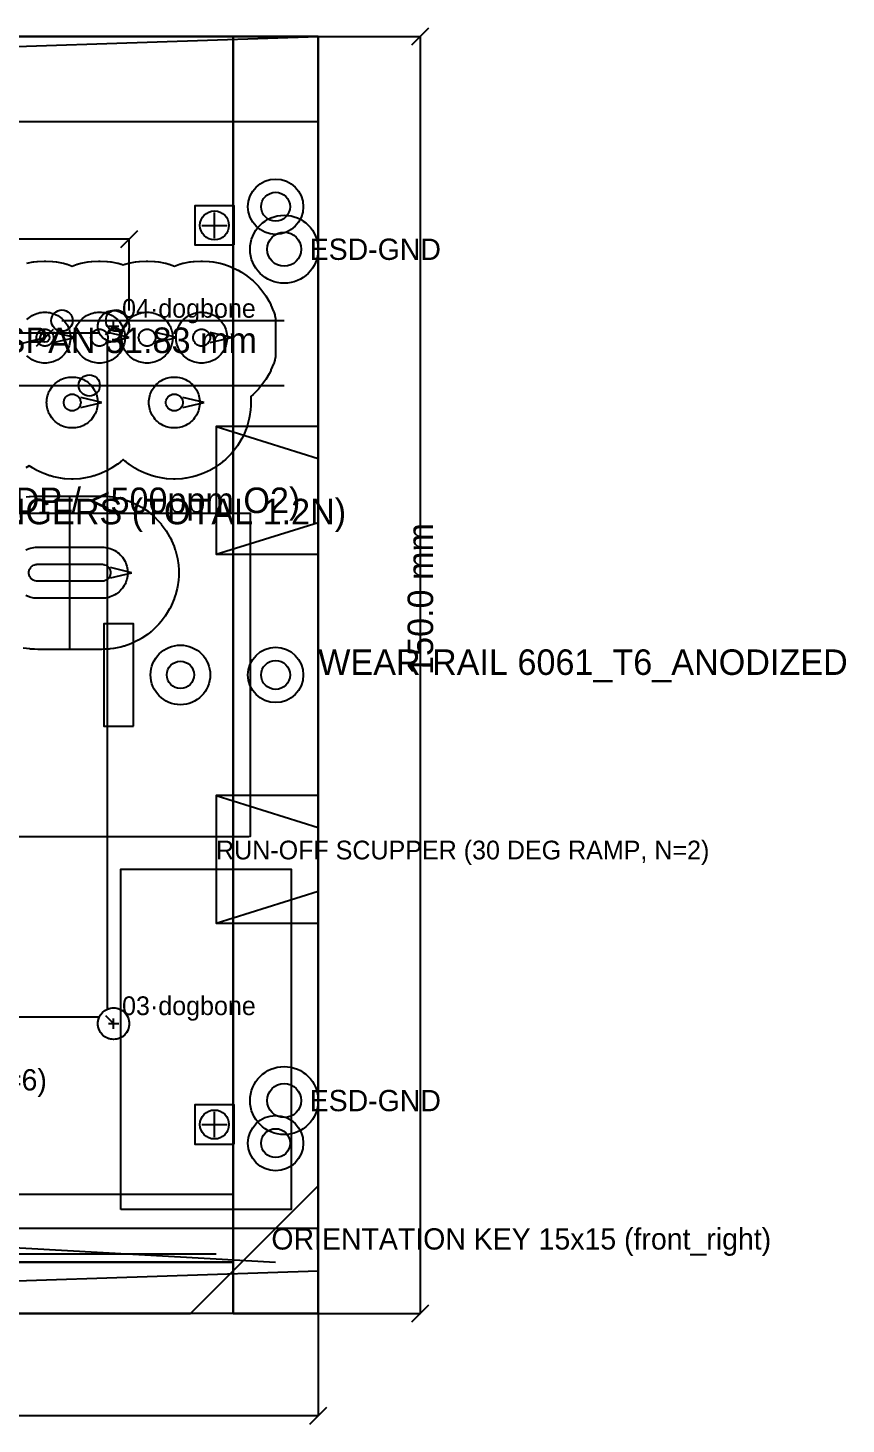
# Model space of a CAD drawing. Header units: metres. Extents: x -26 to 187, y -129 to 38.
# Drawn here: x 90.9 to 187, y -128 to 36 of the extents above; entities that cross this region are included whole.
import ezdxf

# ---------------------------------------------------------------- set-up
doc = ezdxf.new("R2010")
doc.units = ezdxf.units.M
for name, color, linetype in [('上锡区', 2, 'Continuous'), ('人机工程手柄', 3, 'Continuous'), ('刀路序号', 32, 'Continuous'), ('压扣压舌', 31, 'Continuous'), ('取手位', 3, 'Continuous'), ('定位销', 5, 'Continuous'), ('导流倒角', 14, 'Continuous'), ('嵌件螺母', 34, 'Continuous'), ('工程尺寸', 7, 'Continuous'), ('弹簧压针', 21, 'Continuous'), ('氮气保护', 130, 'Continuous'), ('沉板区', 1, 'Continuous'), ('沥锡导流', 42, 'Continuous'), ('治具外形', 8, 'Continuous'), ('测温孔', 140, 'Continuous'), ('清角刀路', 30, 'Continuous'), ('耐磨导轨', 4, 'Continuous'), ('配件层', 4, 'Continuous'), ('防呆切角', 33, 'Continuous'), ('防渣导流', 150, 'Continuous'), ('防静电接地', 6, 'Continuous')]:
    doc.layers.add(name, color=color, linetype=linetype)

msp = doc.modelspace()

# ---------------------------------------------------------------- linework, layer by layer
at = {"layer": '上锡区'}
for points in [[(93.9, -0.33), (93.9, -0.38), (93.9, -0.43), (93.89, -0.48), (93.85, -0.67), (93.84, -0.72), (93.82, -0.76), (93.8, -0.81), (93.78, -0.85), (93.67, -1.01), (93.64, -1.05), (93.61, -1.09), (93.57, -1.12), (93.49, -1.18), (93.45, -1.21), (93.41, -1.23), (93.37, -1.26), (93.19, -1.33), (93.14, -1.35), (93.09, -1.36), (93.05, -1.37), (93, -1.37), (92.8, -1.37), (92.75, -1.37), (92.71, -1.36), (92.66, -1.35), (92.61, -1.33), (92.43, -1.26), (92.39, -1.23), (92.35, -1.21), (92.31, -1.18), (92.23, -1.12), (92.19, -1.09), (92.16, -1.05), (92.13, -1.01), (92.02, -0.85), (92, -0.81), (91.98, -0.76), (91.96, -0.72), (91.95, -0.67), (91.91, -0.48), (91.9, -0.43), (91.9, -0.38), (91.9, -0.33), (91.91, -0.28), (91.95, -0.09), (91.96, -0.04), (91.98, 0), (92, 0.05), (92.02, 0.09), (92.13, 0.25), (92.16, 0.29), (92.19, 0.33), (92.23, 0.36), (92.31, 0.42), (92.35, 0.45), (92.39, 0.47), (92.43, 0.5), (92.61, 0.57), (92.66, 0.59), (92.71, 0.6), (92.75, 0.61), (92.8, 0.61), (93, 0.61), (93.05, 0.61), (93.09, 0.6), (93.14, 0.59), (93.19, 0.57), (93.37, 0.5), (93.41, 0.47), (93.45, 0.45), (93.49, 0.42), (93.57, 0.36), (93.61, 0.33), (93.64, 0.29), (93.67, 0.25), (93.78, 0.09), (93.8, 0.05), (93.82, 0), (93.84, -0.04), (93.85, -0.09), (93.89, -0.28), (93.9, -0.33)], [(100.3, -0.33), (100.3, -0.38), (100.3, -0.43), (100.29, -0.48), (100.25, -0.67), (100.24, -0.72), (100.22, -0.76), (100.2, -0.81), (100.18, -0.85), (100.07, -1.01), (100.04, -1.05), (100.01, -1.09), (99.97, -1.12), (99.89, -1.18), (99.85, -1.21), (99.81, -1.23), (99.77, -1.26), (99.59, -1.33), (99.54, -1.35), (99.49, -1.36), (99.45, -1.37), (99.4, -1.37), (99.2, -1.37), (99.15, -1.37), (99.11, -1.36), (99.06, -1.35), (99.01, -1.33), (98.83, -1.26), (98.79, -1.23), (98.75, -1.21), (98.71, -1.18), (98.63, -1.12), (98.59, -1.09), (98.56, -1.05), (98.53, -1.01), (98.42, -0.85), (98.4, -0.81), (98.38, -0.76), (98.36, -0.72), (98.35, -0.67), (98.31, -0.48), (98.3, -0.43), (98.3, -0.38), (98.3, -0.33), (98.31, -0.28), (98.35, -0.09), (98.36, -0.04), (98.38, 0), (98.4, 0.05), (98.42, 0.09), (98.53, 0.25), (98.56, 0.29), (98.59, 0.33), (98.63, 0.36), (98.71, 0.42), (98.75, 0.45), (98.79, 0.47), (98.83, 0.5), (99.01, 0.57), (99.06, 0.59), (99.11, 0.6), (99.15, 0.61), (99.2, 0.61), (99.4, 0.61), (99.45, 0.61), (99.49, 0.6), (99.54, 0.59), (99.59, 0.57), (99.77, 0.5), (99.81, 0.47), (99.85, 0.45), (99.89, 0.42), (99.97, 0.36), (100.01, 0.33), (100.04, 0.29), (100.07, 0.25), (100.18, 0.09), (100.2, 0.05), (100.22, 0), (100.24, -0.04), (100.25, -0.09), (100.29, -0.28), (100.3, -0.33)], [(105.9, -0.33), (105.9, -0.38), (105.9, -0.43), (105.89, -0.48), (105.85, -0.67), (105.84, -0.72), (105.82, -0.76), (105.8, -0.81), (105.78, -0.85), (105.67, -1.01), (105.64, -1.05), (105.61, -1.09), (105.57, -1.12), (105.49, -1.18), (105.45, -1.21), (105.41, -1.23), (105.37, -1.26), (105.19, -1.33), (105.14, -1.35), (105.09, -1.36), (105.05, -1.37), (105, -1.37), (104.8, -1.37), (104.75, -1.37), (104.71, -1.36), (104.66, -1.35), (104.61, -1.33), (104.43, -1.26), (104.39, -1.23), (104.35, -1.21), (104.31, -1.18), (104.23, -1.12), (104.19, -1.09), (104.16, -1.05), (104.13, -1.01), (104.02, -0.85), (104, -0.81), (103.98, -0.76), (103.96, -0.72), (103.95, -0.67), (103.91, -0.48), (103.9, -0.43), (103.9, -0.38), (103.9, -0.33), (103.91, -0.28), (103.95, -0.09), (103.96, -0.04), (103.98, 0), (104, 0.05), (104.02, 0.09), (104.13, 0.25), (104.16, 0.29), (104.19, 0.33), (104.23, 0.36), (104.31, 0.42), (104.35, 0.45), (104.39, 0.47), (104.43, 0.5), (104.61, 0.57), (104.66, 0.59), (104.71, 0.6), (104.75, 0.61), (104.8, 0.61), (105, 0.61), (105.05, 0.61), (105.09, 0.6), (105.14, 0.59), (105.19, 0.57), (105.37, 0.5), (105.41, 0.47), (105.45, 0.45), (105.49, 0.42), (105.57, 0.36), (105.61, 0.33), (105.64, 0.29), (105.67, 0.25), (105.78, 0.09), (105.8, 0.05), (105.82, 0), (105.84, -0.04), (105.85, -0.09), (105.89, -0.28), (105.9, -0.33)], [(112.3, -0.33), (112.3, -0.38), (112.3, -0.43), (112.29, -0.48), (112.25, -0.67), (112.24, -0.72), (112.22, -0.76), (112.2, -0.81), (112.18, -0.85), (112.07, -1.01), (112.04, -1.05), (112.01, -1.09), (111.97, -1.12), (111.89, -1.18), (111.85, -1.21), (111.81, -1.23), (111.77, -1.26), (111.59, -1.33), (111.54, -1.35), (111.49, -1.36), (111.45, -1.37), (111.4, -1.37), (111.2, -1.37), (111.15, -1.37), (111.11, -1.36), (111.06, -1.35), (111.01, -1.33), (110.83, -1.26), (110.79, -1.23), (110.75, -1.21), (110.71, -1.18), (110.63, -1.12), (110.59, -1.09), (110.56, -1.05), (110.53, -1.01), (110.42, -0.85), (110.4, -0.81), (110.38, -0.76), (110.36, -0.72), (110.35, -0.67), (110.31, -0.48), (110.3, -0.43), (110.3, -0.38), (110.3, -0.33), (110.31, -0.28), (110.35, -0.09), (110.36, -0.04), (110.38, 0), (110.4, 0.05), (110.42, 0.09), (110.53, 0.25), (110.56, 0.29), (110.59, 0.33), (110.63, 0.36), (110.71, 0.42), (110.75, 0.45), (110.79, 0.47), (110.83, 0.5), (111.01, 0.57), (111.06, 0.59), (111.11, 0.6), (111.15, 0.61), (111.2, 0.61), (111.4, 0.61), (111.45, 0.61), (111.49, 0.6), (111.54, 0.59), (111.59, 0.57), (111.77, 0.5), (111.81, 0.47), (111.85, 0.45), (111.89, 0.42), (111.97, 0.36), (112.01, 0.33), (112.04, 0.29), (112.07, 0.25), (112.18, 0.09), (112.2, 0.05), (112.22, 0), (112.24, -0.04), (112.25, -0.09), (112.29, -0.28), (112.3, -0.33)], [(97.1, -7.95), (97.1, -8), (97.1, -8.05), (97.09, -8.1), (97.05, -8.29), (97.04, -8.34), (97.02, -8.38), (97, -8.43), (96.98, -8.47), (96.87, -8.63), (96.84, -8.67), (96.81, -8.71), (96.77, -8.74), (96.69, -8.8), (96.65, -8.83), (96.61, -8.85), (96.57, -8.88), (96.39, -8.95), (96.34, -8.97), (96.29, -8.98), (96.25, -8.99), (96.2, -8.99), (96, -8.99), (95.95, -8.99), (95.91, -8.98), (95.86, -8.97), (95.81, -8.95), (95.63, -8.88), (95.59, -8.85), (95.55, -8.83), (95.51, -8.8), (95.43, -8.74), (95.39, -8.71), (95.36, -8.67), (95.33, -8.63), (95.22, -8.47), (95.2, -8.43), (95.18, -8.38), (95.16, -8.34), (95.15, -8.29), (95.11, -8.1), (95.1, -8.05), (95.1, -8), (95.1, -7.95), (95.11, -7.9), (95.15, -7.71), (95.16, -7.66), (95.18, -7.62), (95.2, -7.57), (95.22, -7.53), (95.33, -7.37), (95.36, -7.33), (95.39, -7.29), (95.43, -7.26), (95.51, -7.2), (95.55, -7.17), (95.59, -7.15), (95.63, -7.12), (95.81, -7.05), (95.86, -7.03), (95.91, -7.02), (95.95, -7.01), (96, -7.01), (96.2, -7.01), (96.25, -7.01), (96.29, -7.02), (96.34, -7.03), (96.39, -7.05), (96.57, -7.12), (96.61, -7.15), (96.65, -7.17), (96.69, -7.2), (96.77, -7.26), (96.81, -7.29), (96.84, -7.33), (96.87, -7.37), (96.98, -7.53), (97, -7.57), (97.02, -7.62), (97.04, -7.66), (97.05, -7.71), (97.09, -7.9), (97.1, -7.95)], [(109.1, -7.95), (109.1, -8), (109.1, -8.05), (109.09, -8.1), (109.05, -8.29), (109.04, -8.34), (109.02, -8.38), (109, -8.43), (108.98, -8.47), (108.87, -8.63), (108.84, -8.67), (108.81, -8.71), (108.77, -8.74), (108.69, -8.8), (108.65, -8.83), (108.61, -8.85), (108.57, -8.88), (108.39, -8.95), (108.34, -8.97), (108.29, -8.98), (108.25, -8.99), (108.2, -8.99), (108, -8.99), (107.95, -8.99), (107.91, -8.98), (107.86, -8.97), (107.81, -8.95), (107.63, -8.88), (107.59, -8.85), (107.55, -8.83), (107.51, -8.8), (107.43, -8.74), (107.39, -8.71), (107.36, -8.67), (107.33, -8.63), (107.22, -8.47), (107.2, -8.43), (107.18, -8.38), (107.16, -8.34), (107.15, -8.29), (107.11, -8.1), (107.1, -8.05), (107.1, -8), (107.1, -7.95), (107.11, -7.9), (107.15, -7.71), (107.16, -7.66), (107.18, -7.62), (107.2, -7.57), (107.22, -7.53), (107.33, -7.37), (107.36, -7.33), (107.39, -7.29), (107.43, -7.26), (107.51, -7.2), (107.55, -7.17), (107.59, -7.15), (107.63, -7.12), (107.81, -7.05), (107.86, -7.03), (107.91, -7.02), (107.95, -7.01), (108, -7.01), (108.2, -7.01), (108.25, -7.01), (108.29, -7.02), (108.34, -7.03), (108.39, -7.05), (108.57, -7.12), (108.61, -7.15), (108.65, -7.17), (108.69, -7.2), (108.77, -7.26), (108.81, -7.29), (108.84, -7.33), (108.87, -7.37), (108.98, -7.53), (109, -7.57), (109.02, -7.62), (109.04, -7.66), (109.05, -7.71), (109.09, -7.9), (109.1, -7.95)], [(91.71, -28.95), (91.53, -28.88), (91.49, -28.85), (91.45, -28.83), (91.41, -28.8), (91.33, -28.74), (91.29, -28.71), (91.26, -28.67), (91.23, -28.63), (91.12, -28.47), (91.1, -28.43), (91.08, -28.38), (91.06, -28.34), (91.05, -28.29), (91.01, -28.1), (91, -28.05), (91, -28), (91, -27.95), (91.01, -27.9), (91.05, -27.71), (91.06, -27.66), (91.08, -27.62), (91.1, -27.57), (91.12, -27.53), (91.23, -27.37), (91.26, -27.33), (91.29, -27.29), (91.33, -27.26), (91.41, -27.2), (91.45, -27.17), (91.49, -27.15), (91.53, -27.12), (91.71, -27.05), (91.76, -27.03), (91.81, -27.02), (91.85, -27.01), (91.95, -27), (92.05, -27), (99.57, -27), (99.67, -27), (99.77, -27.01), (99.81, -27.02), (99.86, -27.03), (99.91, -27.05), (100.09, -27.12), (100.13, -27.15), (100.17, -27.17), (100.21, -27.2), (100.29, -27.26), (100.33, -27.29), (100.36, -27.33), (100.39, -27.37), (100.5, -27.53), (100.52, -27.57), (100.54, -27.62), (100.56, -27.66), (100.57, -27.71), (100.61, -27.9), (100.62, -27.95), (100.62, -28), (100.62, -28.05), (100.61, -28.1), (100.57, -28.29), (100.56, -28.34), (100.54, -28.38), (100.52, -28.43), (100.5, -28.47), (100.39, -28.63), (100.36, -28.67), (100.33, -28.71), (100.29, -28.74), (100.21, -28.8), (100.17, -28.83), (100.13, -28.85), (100.09, -28.88), (99.91, -28.95), (99.86, -28.97), (99.81, -28.98), (99.77, -28.99), (99.67, -29), (99.57, -29), (92.05, -29), (91.95, -29), (91.9, -28.99), (91.71, -28.95)]]:
    msp.add_lwpolyline(points, dxfattribs=at)
at = {"layer": '人机工程手柄'}
msp.add_lwpolyline([(12.01, -58.99), (12, -58.8), (12, -21.2), (12.01, -21.01), (12.2, -21), (116.8, -21), (116.99, -21.01), (117, -21.2), (117, -58.8), (116.99, -58.99), (116.8, -59), (12.2, -59), (12.01, -58.99)], close=True, dxfattribs=at)
at = {"layer": '压扣压舌'}
msp.add_lwpolyline([(103.31, -46), (103.31, -34), (99.81, -34), (99.81, -46), (103.31, -46)], close=True, dxfattribs=at)
for radius in [3.5, 1.6]:
    msp.add_circle((108.81, -40), radius, dxfattribs=at)
at = {"layer": '取手位'}
msp.add_lwpolyline([(101.81, -102.81), (101.81, -102.76), (101.81, -62.86), (101.81, -62.81), (101.86, -62.81), (121.76, -62.81), (121.81, -62.81), (121.81, -62.86), (121.81, -102.76), (121.81, -102.81), (121.76, -102.81), (101.86, -102.81), (101.81, -102.81)], dxfattribs=at)
at = {"layer": '定位销'}
msp.add_circle((92.9, -0.38), 0.55, dxfattribs=at)
at = {"layer": '导流倒角'}
for p, q in [((96.4, -0.38), (93.9, 0.21)), ((102.8, -0.38), (100.3, 0.21)), ((108.4, -0.38), (105.9, 0.21)), ((114.8, -0.38), (112.3, 0.21)), ((93.9, -0.97), (96.4, -0.38)), ((100.3, -0.97), (102.8, -0.38)), ((105.9, -0.97), (108.4, -0.38)), ((112.3, -0.97), (114.8, -0.38)), ((99.6, -8), (97.1, -7.41)), ((97.1, -8.59), (99.6, -8)), ((111.6, -8), (109.1, -7.41)), ((109.1, -8.59), (111.6, -8)), ((103.12, -28), (100.62, -27.4)), ((100.62, -28.6), (103.12, -28))]:
    msp.add_line(p, q, dxfattribs=at)
for points in [[(90.78, 1.74), (90.92, 1.87), (91.08, 2), (91.23, 2.11), (91.4, 2.22), (91.57, 2.31), (91.94, 2.46), (92.12, 2.51), (92.31, 2.56), (92.51, 2.59), (92.7, 2.61), (93.1, 2.61), (93.29, 2.59), (93.49, 2.56), (93.68, 2.51), (93.86, 2.46), (94.23, 2.31), (94.4, 2.22), (94.57, 2.11), (94.72, 2), (94.88, 1.87), (95.02, 1.74), (95.15, 1.6), (95.28, 1.44), (95.5, 1.12), (95.59, 0.95), (95.67, 0.77), (95.74, 0.58), (95.79, 0.4), (95.87, 0.01), (95.89, -0.18)], [(102.29, -0.18), (102.3, -0.38), (102.29, -0.58), (102.27, -0.77), (102.19, -1.16), (102.14, -1.34), (102.07, -1.53), (101.99, -1.71), (101.9, -1.88), (101.68, -2.2), (101.55, -2.36), (101.42, -2.5), (101.28, -2.63), (101.12, -2.76), (100.97, -2.87), (100.8, -2.98), (100.63, -3.07), (100.26, -3.22), (100.08, -3.27), (99.89, -3.32), (99.69, -3.35), (99.5, -3.37), (99.1, -3.37), (98.91, -3.35), (98.71, -3.32), (98.52, -3.27), (98.34, -3.22), (97.97, -3.07), (97.8, -2.98), (97.63, -2.87), (97.48, -2.76), (97.32, -2.63), (97.18, -2.5), (97.05, -2.36), (96.92, -2.2), (96.7, -1.88), (96.61, -1.71), (96.53, -1.53), (96.46, -1.34), (96.41, -1.16), (96.33, -0.77), (96.31, -0.58), (96.3, -0.38), (96.31, -0.18), (96.33, 0.01), (96.41, 0.4), (96.46, 0.58), (96.53, 0.77), (96.61, 0.95), (96.7, 1.12), (96.92, 1.44), (97.05, 1.6), (97.18, 1.74), (97.32, 1.87), (97.48, 2), (97.63, 2.11), (97.8, 2.22), (97.97, 2.31), (98.34, 2.46), (98.52, 2.51), (98.71, 2.56), (98.91, 2.59), (99.1, 2.61), (99.5, 2.61), (99.69, 2.59), (99.89, 2.56), (100.08, 2.51), (100.26, 2.46), (100.63, 2.31), (100.8, 2.22), (100.97, 2.11), (101.12, 2), (101.28, 1.87), (101.42, 1.74), (101.55, 1.6), (101.68, 1.44), (101.9, 1.12), (101.99, 0.95), (102.07, 0.77), (102.14, 0.58), (102.19, 0.4), (102.27, 0.01), (102.29, -0.18)], [(107.89, -0.18), (107.9, -0.38), (107.89, -0.58), (107.87, -0.77), (107.79, -1.16), (107.74, -1.34), (107.67, -1.53), (107.59, -1.71), (107.5, -1.88), (107.28, -2.2), (107.15, -2.36), (107.02, -2.5), (106.88, -2.63), (106.72, -2.76), (106.57, -2.87), (106.4, -2.98), (106.23, -3.07), (105.86, -3.22), (105.68, -3.27), (105.49, -3.32), (105.29, -3.35), (105.1, -3.37), (104.7, -3.37), (104.51, -3.35), (104.31, -3.32), (104.12, -3.27), (103.94, -3.22), (103.57, -3.07), (103.4, -2.98), (103.23, -2.87), (103.08, -2.76), (102.92, -2.63), (102.78, -2.5), (102.65, -2.36), (102.52, -2.2), (102.3, -1.88), (102.21, -1.71), (102.13, -1.53), (102.06, -1.34), (102.01, -1.16), (101.93, -0.77), (101.91, -0.58), (101.9, -0.38), (101.91, -0.18), (101.93, 0.01), (102.01, 0.4), (102.06, 0.58), (102.13, 0.77), (102.21, 0.95), (102.3, 1.12), (102.52, 1.44), (102.65, 1.6), (102.78, 1.74), (102.92, 1.87), (103.08, 2), (103.23, 2.11), (103.4, 2.22), (103.57, 2.31), (103.94, 2.46), (104.12, 2.51), (104.31, 2.56), (104.51, 2.59), (104.7, 2.61), (105.1, 2.61), (105.29, 2.59), (105.49, 2.56), (105.68, 2.51), (105.86, 2.46), (106.23, 2.31), (106.4, 2.22), (106.57, 2.11), (106.72, 2), (106.88, 1.87), (107.02, 1.74), (107.15, 1.6), (107.28, 1.44), (107.5, 1.12), (107.59, 0.95), (107.67, 0.77), (107.74, 0.58), (107.79, 0.4), (107.87, 0.01), (107.89, -0.18)], [(114.29, -0.18), (114.3, -0.38), (114.29, -0.58), (114.27, -0.77), (114.19, -1.16), (114.14, -1.34), (114.07, -1.53), (113.99, -1.71), (113.9, -1.88), (113.68, -2.2), (113.55, -2.36), (113.42, -2.5), (113.28, -2.63), (113.12, -2.76), (112.97, -2.87), (112.8, -2.98), (112.63, -3.07), (112.26, -3.22), (112.08, -3.27), (111.89, -3.32), (111.69, -3.35), (111.5, -3.37), (111.1, -3.37), (110.91, -3.35), (110.71, -3.32), (110.52, -3.27), (110.34, -3.22), (109.97, -3.07), (109.8, -2.98), (109.63, -2.87), (109.48, -2.76), (109.32, -2.63), (109.18, -2.5), (109.05, -2.36), (108.92, -2.2), (108.7, -1.88), (108.61, -1.71), (108.53, -1.53), (108.46, -1.34), (108.41, -1.16), (108.33, -0.77), (108.31, -0.58), (108.3, -0.38), (108.31, -0.18), (108.33, 0.01), (108.41, 0.4), (108.46, 0.58), (108.53, 0.77), (108.61, 0.95), (108.7, 1.12), (108.92, 1.44), (109.05, 1.6), (109.18, 1.74), (109.32, 1.87), (109.48, 2), (109.63, 2.11), (109.8, 2.22), (109.97, 2.31), (110.34, 2.46), (110.52, 2.51), (110.71, 2.56), (110.91, 2.59), (111.1, 2.61), (111.5, 2.61), (111.69, 2.59), (111.89, 2.56), (112.08, 2.51), (112.26, 2.46), (112.63, 2.31), (112.8, 2.22), (112.97, 2.11), (113.12, 2), (113.28, 1.87), (113.42, 1.74), (113.55, 1.6), (113.68, 1.44), (113.9, 1.12), (113.99, 0.95), (114.07, 0.77), (114.14, 0.58), (114.19, 0.4), (114.27, 0.01), (114.29, -0.18)], [(95.89, -0.18), (95.9, -0.38), (95.89, -0.58), (95.87, -0.77), (95.79, -1.16), (95.74, -1.34), (95.67, -1.53), (95.59, -1.71), (95.5, -1.88), (95.28, -2.2), (95.15, -2.36), (95.02, -2.5), (94.88, -2.63), (94.72, -2.76), (94.57, -2.87), (94.4, -2.98), (94.23, -3.07), (93.86, -3.22), (93.68, -3.27), (93.49, -3.32), (93.29, -3.35), (93.1, -3.37), (92.7, -3.37), (92.51, -3.35), (92.31, -3.32), (92.12, -3.27), (91.94, -3.22), (91.57, -3.07), (91.4, -2.98), (91.23, -2.87), (91.08, -2.76), (90.92, -2.63), (90.78, -2.5)], [(99.09, -7.8), (99.1, -8), (99.09, -8.2), (99.07, -8.39), (98.99, -8.78), (98.94, -8.96), (98.87, -9.15), (98.79, -9.33), (98.7, -9.5), (98.48, -9.82), (98.35, -9.98), (98.22, -10.12), (98.08, -10.25), (97.92, -10.38), (97.77, -10.49), (97.6, -10.6), (97.43, -10.69), (97.06, -10.84), (96.88, -10.89), (96.69, -10.94), (96.49, -10.97), (96.3, -10.99), (95.9, -10.99), (95.71, -10.97), (95.51, -10.94), (95.32, -10.89), (95.14, -10.84), (94.77, -10.69), (94.6, -10.6), (94.43, -10.49), (94.28, -10.38), (94.12, -10.25), (93.98, -10.12), (93.85, -9.98), (93.72, -9.82), (93.5, -9.5), (93.41, -9.33), (93.33, -9.15), (93.26, -8.96), (93.21, -8.78), (93.13, -8.39), (93.11, -8.2), (93.1, -8), (93.11, -7.8), (93.13, -7.61), (93.21, -7.22), (93.26, -7.04), (93.33, -6.85), (93.41, -6.67), (93.5, -6.5), (93.72, -6.18), (93.85, -6.02), (93.98, -5.88), (94.12, -5.75), (94.28, -5.62), (94.43, -5.51), (94.6, -5.4), (94.77, -5.31), (95.14, -5.16), (95.32, -5.11), (95.51, -5.06), (95.71, -5.03), (95.9, -5.01), (96.3, -5.01), (96.49, -5.03), (96.69, -5.06), (96.88, -5.11), (97.06, -5.16), (97.43, -5.31), (97.6, -5.4), (97.77, -5.51), (97.92, -5.62), (98.08, -5.75), (98.22, -5.88), (98.35, -6.02), (98.48, -6.18), (98.7, -6.5), (98.79, -6.67), (98.87, -6.85), (98.94, -7.04), (98.99, -7.22), (99.07, -7.61), (99.09, -7.8)], [(111.09, -7.8), (111.1, -8), (111.09, -8.2), (111.07, -8.39), (110.99, -8.78), (110.94, -8.96), (110.87, -9.15), (110.79, -9.33), (110.7, -9.5), (110.48, -9.82), (110.35, -9.98), (110.22, -10.12), (110.08, -10.25), (109.92, -10.38), (109.77, -10.49), (109.6, -10.6), (109.43, -10.69), (109.06, -10.84), (108.88, -10.89), (108.69, -10.94), (108.49, -10.97), (108.3, -10.99), (107.9, -10.99), (107.71, -10.97), (107.51, -10.94), (107.32, -10.89), (107.14, -10.84), (106.77, -10.69), (106.6, -10.6), (106.43, -10.49), (106.28, -10.38), (106.12, -10.25), (105.98, -10.12), (105.85, -9.98), (105.72, -9.82), (105.5, -9.5), (105.41, -9.33), (105.33, -9.15), (105.26, -8.96), (105.21, -8.78), (105.13, -8.39), (105.11, -8.2), (105.1, -8), (105.11, -7.8), (105.13, -7.61), (105.21, -7.22), (105.26, -7.04), (105.33, -6.85), (105.41, -6.67), (105.5, -6.5), (105.72, -6.18), (105.85, -6.02), (105.98, -5.88), (106.12, -5.75), (106.28, -5.62), (106.43, -5.51), (106.6, -5.4), (106.77, -5.31), (107.14, -5.16), (107.32, -5.11), (107.51, -5.06), (107.71, -5.03), (107.9, -5.01), (108.3, -5.01), (108.49, -5.03), (108.69, -5.06), (108.88, -5.11), (109.06, -5.16), (109.43, -5.31), (109.6, -5.4), (109.77, -5.51), (109.92, -5.62), (110.08, -5.75), (110.22, -5.88), (110.35, -6.02), (110.48, -6.18), (110.7, -6.5), (110.79, -6.67), (110.87, -6.85), (110.94, -7.04), (110.99, -7.22), (111.07, -7.61), (111.09, -7.8)], [(90.67, -25.31), (91.04, -25.16), (91.22, -25.11), (91.41, -25.06), (91.61, -25.03), (91.8, -25.01), (92, -25), (99.62, -25), (99.82, -25.01), (100.01, -25.03), (100.21, -25.06), (100.4, -25.11), (100.58, -25.16), (100.95, -25.31), (101.12, -25.4), (101.29, -25.51), (101.44, -25.62), (101.6, -25.75), (101.74, -25.88), (101.87, -26.02), (102, -26.18), (102.22, -26.5), (102.31, -26.67), (102.39, -26.85), (102.46, -27.04), (102.51, -27.22), (102.59, -27.61), (102.61, -27.8), (102.62, -28), (102.61, -28.2), (102.59, -28.39), (102.51, -28.78), (102.46, -28.96), (102.39, -29.15), (102.31, -29.33), (102.22, -29.5), (102, -29.82), (101.87, -29.98), (101.74, -30.12), (101.6, -30.25), (101.44, -30.38), (101.29, -30.49), (101.12, -30.6), (100.95, -30.69), (100.58, -30.84), (100.4, -30.89), (100.21, -30.94), (100.01, -30.97), (99.82, -30.99), (99.62, -31), (92, -31), (91.8, -30.99), (91.61, -30.97), (91.13, -30.88)], [(91.13, -30.88), (90.67, -30.69)]]:
    msp.add_lwpolyline(points, dxfattribs=at)
at = {"layer": '嵌件螺母'}
for p, q in [((112.81, 11.31), (112.81, 14.31)), ((111.31, 12.81), (114.31, 12.81)), ((112.81, -94.31), (112.81, -91.31)), ((111.31, -92.81), (114.31, -92.81))]:
    msp.add_line(p, q, dxfattribs=at)
for points in [[(115.11, 10.51), (115.11, 15.11), (110.51, 15.11), (110.51, 10.51), (115.11, 10.51)], [(115.11, -95.11), (115.11, -90.51), (110.51, -90.51), (110.51, -95.11), (115.11, -95.11)]]:
    msp.add_lwpolyline(points, close=True, dxfattribs=at)
at = {"layer": '工程尺寸'}
for p, q in [((125, 35), (137, 35)), ((136, 34), (138, 36)), ((137, -115), (137, 35)), ((101.81, 10.21), (103.81, 12.21)), ((-2.81, 11.21), (102.81, 11.21)), ((102.81, 2.81), (102.81, 11.21)), ((91.9, -1.38), (93.9, 0.62)), ((62, -8), (92.9, -0.38)), ((92.9, -0.38), (92.9, -0.38)), ((136, -116), (138, -114)), ((125, -115), (125, -127)), ((125, -115), (137, -115)), ((124, -128), (126, -126)), ((-25, -127), (125, -127))]:
    msp.add_line(p, q, dxfattribs=at)
at = {"layer": '氮气保护'}
msp.add_line((95.81, -37), (95.81, -19), dxfattribs=at)
for points in [[(90.76, 8.36), (91.53, 8.51), (91.58, 8.52), (91.97, 8.57), (92.02, 8.57), (92.8, 8.61), (93, 8.61), (93.78, 8.57), (93.83, 8.57), (94.22, 8.52), (94.27, 8.51), (95.04, 8.36), (95.09, 8.35), (95.46, 8.24), (95.51, 8.23), (96.1, 8.02), (96.69, 8.23), (96.74, 8.24), (97.11, 8.35), (97.16, 8.36), (97.93, 8.51), (97.98, 8.52), (98.37, 8.57), (98.42, 8.57), (99.2, 8.61), (99.4, 8.61), (100.18, 8.57), (100.23, 8.57), (100.62, 8.52), (100.67, 8.51), (101.44, 8.36), (101.49, 8.35), (101.86, 8.24), (101.91, 8.23), (102.1, 8.16), (102.29, 8.23), (102.34, 8.24), (102.71, 8.35), (102.76, 8.36), (103.53, 8.51), (103.58, 8.52), (103.97, 8.57), (104.02, 8.57), (104.8, 8.61), (105, 8.61), (105.78, 8.57), (105.83, 8.57), (106.22, 8.52), (106.27, 8.51), (107.04, 8.36), (107.09, 8.35), (107.46, 8.24), (107.51, 8.23), (108.1, 8.02), (108.69, 8.23), (108.74, 8.24), (109.11, 8.35), (109.16, 8.36), (109.93, 8.51), (109.98, 8.52), (110.37, 8.57), (110.42, 8.57), (111.2, 8.61), (111.4, 8.61), (112.18, 8.57), (112.23, 8.57), (112.62, 8.52), (112.67, 8.51), (113.44, 8.36), (113.49, 8.35), (113.86, 8.24), (113.91, 8.23), (114.65, 7.96), (114.83, 7.89), (115.54, 7.55), (115.58, 7.53), (115.93, 7.34), (115.97, 7.31), (116.62, 6.88), (116.66, 6.85), (116.97, 6.6), (117.04, 6.54), (117.34, 6.29), (117.38, 6.25), (117.93, 5.7), (117.97, 5.66), (118.22, 5.36), (118.25, 5.33), (118.72, 4.7), (118.83, 4.53), (119.23, 3.86), (119.26, 3.82), (119.43, 3.47), (119.45, 3.42), (119.75, 2.7), (119.77, 2.65), (119.89, 2.28), (119.91, 2.23), (120, 1.86), (120, -2.62), (119.91, -2.99), (119.89, -3.04), (119.77, -3.41), (119.75, -3.46), (119.45, -4.18), (119.43, -4.23), (119.26, -4.58), (119.23, -4.62), (118.83, -5.29), (118.72, -5.46), (118.25, -6.09), (118.22, -6.12), (117.97, -6.42), (117.93, -6.46), (117.38, -7.01), (117.34, -7.05), (117.07, -7.28), (117.09, -7.56), (117.09, -7.61), (117.09, -8.39), (117.09, -8.44), (117.06, -8.83), (117.05, -8.88), (116.94, -9.66), (116.9, -9.85), (116.71, -10.61), (116.69, -10.66), (116.57, -11.03), (116.55, -11.08), (116.25, -11.8), (116.23, -11.85), (116.06, -12.2), (116.03, -12.24), (115.63, -12.91), (115.52, -13.08), (115.05, -13.71), (115.02, -13.74), (114.77, -14.04), (114.73, -14.08), (114.18, -14.63), (114.14, -14.67), (113.84, -14.92), (113.77, -14.98), (113.46, -15.23), (113.42, -15.26), (112.77, -15.69), (112.73, -15.72), (112.38, -15.91), (112.34, -15.93), (111.63, -16.27), (111.45, -16.34), (110.71, -16.61), (110.66, -16.62), (110.29, -16.73), (110.24, -16.74), (109.47, -16.89), (109.42, -16.9), (109.03, -16.95), (108.98, -16.95), (108.2, -16.99), (108, -16.99), (107.22, -16.95), (107.17, -16.95), (106.78, -16.9), (106.73, -16.89), (105.96, -16.74), (105.91, -16.73), (105.54, -16.62), (105.49, -16.61), (104.75, -16.34), (104.57, -16.27), (103.86, -15.93), (103.82, -15.91), (103.47, -15.72), (103.43, -15.69), (102.78, -15.26), (102.74, -15.23), (102.43, -14.98), (102.36, -14.92), (102.1, -14.7), (101.84, -14.92), (101.77, -14.98), (101.46, -15.23), (101.42, -15.26), (100.77, -15.69), (100.73, -15.72), (100.38, -15.91), (100.34, -15.93), (99.63, -16.27), (99.45, -16.34), (98.71, -16.61), (98.66, -16.62), (98.29, -16.73), (98.24, -16.74), (97.47, -16.89), (97.42, -16.9), (97.03, -16.95), (96.98, -16.95), (96.2, -16.99), (96, -16.99), (95.22, -16.95), (95.17, -16.95), (94.78, -16.9), (94.73, -16.89), (93.96, -16.74), (93.91, -16.73), (93.54, -16.62), (93.49, -16.61), (92.75, -16.34), (92.57, -16.27), (91.86, -15.93), (91.82, -15.91), (91.47, -15.72), (91.43, -15.69), (91.05, -15.44), (90.67, -15.69)], [(90.68, -19.1), (91.07, -19.05), (91.17, -19.04), (91.56, -19.01), (91.66, -19.01), (92.05, -19), (99.57, -19), (99.96, -19.01), (100.06, -19.01), (100.45, -19.04), (100.55, -19.05), (100.94, -19.1), (100.99, -19.11), (101.76, -19.26), (101.81, -19.27), (102.18, -19.38), (102.23, -19.39), (102.97, -19.66), (103.15, -19.73), (103.86, -20.07), (103.9, -20.09), (104.25, -20.28), (104.29, -20.31), (104.94, -20.74), (104.98, -20.77), (105.29, -21.02), (105.36, -21.08), (105.66, -21.33), (105.7, -21.37), (106.25, -21.92), (106.29, -21.96), (106.54, -22.26), (106.57, -22.29), (107.04, -22.92), (107.15, -23.09), (107.55, -23.76), (107.58, -23.8), (107.75, -24.15), (107.77, -24.2), (108.07, -24.92), (108.09, -24.97), (108.21, -25.34), (108.23, -25.39), (108.42, -26.15), (108.46, -26.34), (108.57, -27.12), (108.58, -27.17), (108.61, -27.56), (108.61, -27.61), (108.61, -28.39), (108.61, -28.44), (108.58, -28.83), (108.57, -28.88), (108.46, -29.66), (108.42, -29.85), (108.23, -30.61), (108.21, -30.66), (108.09, -31.03), (108.07, -31.08), (107.77, -31.8), (107.75, -31.85), (107.58, -32.2), (107.55, -32.24), (107.15, -32.91), (107.04, -33.08), (106.57, -33.71), (106.54, -33.74), (106.29, -34.04), (106.25, -34.08), (105.7, -34.63), (105.66, -34.67), (105.36, -34.92), (105.29, -34.98), (104.98, -35.23), (104.94, -35.26), (104.29, -35.69), (104.25, -35.72), (103.9, -35.91), (103.86, -35.93), (103.15, -36.27), (102.97, -36.34), (102.23, -36.61), (102.18, -36.62), (101.81, -36.73), (101.76, -36.74), (100.99, -36.89), (100.94, -36.9), (100.55, -36.95), (100.45, -36.96), (100.06, -36.99), (99.96, -36.99), (99.57, -37), (92.05, -37), (91.66, -36.99), (91.56, -36.99), (91.17, -36.96), (91.12, -36.95), (90.34, -36.84)]]:
    msp.add_lwpolyline(points, dxfattribs=at)
at = {"layer": '沉板区'}
msp.add_lwpolyline([(0.72, 0.2), (99.28, 0.2), (99.25, 0.25), (99.19, 0.42), (99.15, 0.6), (99.12, 0.78), (99.11, 0.96), (99.12, 1.14), (99.15, 1.32), (99.19, 1.5), (99.25, 1.67), (99.33, 1.83), (99.42, 1.99), (99.53, 2.13), (99.65, 2.27), (99.79, 2.39), (99.93, 2.5), (100.09, 2.59), (100.25, 2.67), (100.42, 2.73), (100.6, 2.77), (100.78, 2.8), (100.96, 2.81), (101.14, 2.8), (101.32, 2.77), (101.5, 2.73), (101.67, 2.67), (101.83, 2.59), (101.99, 2.5), (102.13, 2.39), (102.27, 2.27), (102.39, 2.13), (102.5, 1.99), (102.59, 1.83), (102.67, 1.67), (102.73, 1.5), (102.77, 1.32), (102.8, 1.14), (102.81, 0.96), (102.8, 0.78), (102.77, 0.6), (102.73, 0.42), (102.67, 0.25), (102.59, 0.09), (102.5, -0.07), (102.39, -0.21), (102.27, -0.35), (102.13, -0.47), (101.99, -0.58), (101.83, -0.67), (101.67, -0.75), (101.5, -0.81), (101.32, -0.85), (101.14, -0.88), (100.96, -0.89), (100.78, -0.88), (100.6, -0.85), (100.42, -0.81), (100.25, -0.75), (100.2, -0.72), (100.2, -79.28), (100.25, -79.25), (100.42, -79.19), (100.6, -79.15), (100.78, -79.12), (100.96, -79.11), (101.14, -79.12), (101.32, -79.15), (101.5, -79.19), (101.67, -79.25), (101.83, -79.33), (101.99, -79.42), (102.13, -79.53), (102.27, -79.65), (102.39, -79.79), (102.5, -79.93), (102.59, -80.09), (102.67, -80.25), (102.73, -80.42), (102.77, -80.6), (102.8, -80.78), (102.81, -80.96), (102.8, -81.14), (102.77, -81.32), (102.73, -81.5), (102.67, -81.67), (102.59, -81.83), (102.5, -81.99), (102.39, -82.13), (102.27, -82.27), (102.13, -82.39), (101.99, -82.5), (101.83, -82.59), (101.67, -82.67), (101.5, -82.73), (101.32, -82.77), (101.14, -82.8), (100.96, -82.81), (100.78, -82.8), (100.6, -82.77), (100.42, -82.73), (100.25, -82.67), (100.09, -82.59), (99.93, -82.5), (99.79, -82.39), (99.65, -82.27), (99.53, -82.13), (99.42, -81.99), (99.33, -81.83), (99.25, -81.67), (99.19, -81.5), (99.15, -81.32), (99.12, -81.14), (99.11, -80.96), (99.12, -80.78), (99.15, -80.6), (99.19, -80.42), (99.25, -80.25), (99.28, -80.2), (0.72, -80.2)], dxfattribs=at)
at = {"layer": '沥锡导流'}
for p, q in [((113, -10.83), (125, -14.58)), ((113, -25.83), (125, -22.08)), ((113, -54.17), (125, -57.92)), ((113, -69.17), (125, -65.42))]:
    msp.add_line(p, q, dxfattribs=at)
for points in [[(125, -25.83), (125, -10.83), (113, -10.83), (113, -25.83), (125, -25.83)], [(125, -69.17), (125, -54.17), (113, -54.17), (113, -69.17), (125, -69.17)]]:
    msp.add_lwpolyline(points, close=True, dxfattribs=at)
at = {"layer": '治具外形'}
for p, q in [((-25, 30), (125, 35)), ((115, -115), (115, 35)), ((-25, 25), (125, 25)), ((-25, -105), (125, -105)), ((-25, -115), (125, -110))]:
    msp.add_line(p, q, dxfattribs=at)
msp.add_lwpolyline([(-24.99, -114.99), (-25, -114.84), (-25, 34.84), (-24.99, 34.99), (-24.84, 35), (124.84, 35), (124.99, 34.99), (125, 34.84), (125, -114.84), (124.99, -114.99), (124.84, -115), (-24.84, -115), (-24.99, -114.99)], dxfattribs=at)
at = {"layer": '测温孔'}
for p, q in [((94.9, 1.62), (121, 1.62)), ((101.3, 1.62), (121, 1.62)), ((76, -6), (121, -6)), ((98.1, -6), (121, -6))]:
    msp.add_line(p, q, dxfattribs=at)
for centre in [(94.9, 1.62), (101.3, 1.62), (98.1, -6)]:
    msp.add_circle(centre, 1.25, dxfattribs=at)
at = {"layer": '清角刀路'}
for p, q in [((100, 0), (100.96, 0.96)), ((100.36, 0.96), (101.56, 0.96)), ((100.96, 0.36), (100.96, 1.56)), ((100, -80), (100.96, -80.96)), ((100.36, -80.96), (101.56, -80.96)), ((100.96, -81.56), (100.96, -80.36))]:
    msp.add_line(p, q, dxfattribs=at)
for centre in [(100.96, 0.96), (100.96, -80.96)]:
    msp.add_circle(centre, 1.85, dxfattribs=at)
at = {"layer": '耐磨导轨'}
msp.add_lwpolyline([(125, -115), (125, 35), (115, 35), (115, -115), (125, -115)], close=True, dxfattribs=at)
for centre, radius in [((120, 15), 3.25), ((120, 15), 1.7), ((120, -40), 3.25), ((120, -40), 1.7), ((120, -95), 3.25), ((120, -95), 1.7)]:
    msp.add_circle(centre, radius, dxfattribs=at)
at = {"layer": '配件层'}
for centre in [(112.81, 12.81), (112.81, -92.81)]:
    msp.add_circle(centre, 1.7, dxfattribs=at)
at = {"layer": '防呆切角'}
msp.add_line((110, -115), (125, -100), dxfattribs=at)
msp.add_lwpolyline([(-25, -115), (110, -115), (125, -100), (125, 35), (-25, 35), (-25, -115)], close=True, dxfattribs=at)
at = {"layer": '防渣导流'}
for p, q in [((50, -105), (120, -109)), ((-13, -108), (113, -108)), ((-15, -109), (115, -109))]:
    msp.add_line(p, q, dxfattribs=at)
msp.add_lwpolyline([(-15, -109), (-15, -108.96), (-15, -101.04), (-15, -101), (-14.96, -101), (114.96, -101), (115, -101), (115, -101.04), (115, -108.96), (115, -109), (114.96, -109), (-14.96, -109), (-15, -109)], close=True, dxfattribs=at)
at = {"layer": '防静电接地'}
for centre, radius in [((121, 10), 4), ((121, 10), 2), ((121, -90), 4), ((121, -90), 2)]:
    msp.add_circle(centre, radius, dxfattribs=at)

# ---------------------------------------------------------------- texts
at = {"layer": '刀路序号'}
for s, p in [('04·dogbone', (101.96, 1.96)), ('03·dogbone', (101.96, -79.96))]:
    msp.add_text(s, height=2.2, dxfattribs=at).set_placement(p)
at = {"layer": '压扣压舌'}
msp.add_text('HOLD-DOWN CLAMP (F=0.9N, N=6)', height=2.5, dxfattribs=at).set_placement((37.4, -88.81))
at = {"layer": '工程尺寸'}
msp.add_text('PINS SPAN 31.83 mm', height=3, dxfattribs=at).set_placement((77.45, -2.19))
msp.add_text('150.0 mm', height=3, rotation=90, dxfattribs=at).set_placement((138.5, -40))
at = {"layer": '弹簧压针'}
msp.add_text('SPRING-PLUNGERS (TOTAL 1.2N)', height=3, dxfattribs=at).set_placement((63.19, -22.31))
at = {"layer": '氮气保护'}
msp.add_text('N2-SHROUD (3mm DP / <500ppm O2)', height=3, dxfattribs=at).set_placement((53.01, -20.99))
at = {"layer": '沥锡导流'}
msp.add_text('RUN-OFF SCUPPER (30 DEG RAMP, N=2)', height=2.2, dxfattribs=at).set_placement((113, -61.67))
at = {"layer": '耐磨导轨'}
msp.add_text('WEAR-RAIL 6061_T6_ANODIZED', height=3, dxfattribs=at).set_placement((125, -40))
at = {"layer": '防呆切角'}
msp.add_text('ORIENTATION KEY 15x15 (front_right)', height=2.5, dxfattribs=at).set_placement((119.5, -107.5))
at = {"layer": '防静电接地'}
for p in [(124, 8.75), (124, -91.25)]:
    msp.add_text('ESD-GND', height=2.5, dxfattribs=at).set_placement(p)

doc.saveas('drawing.dxf')
